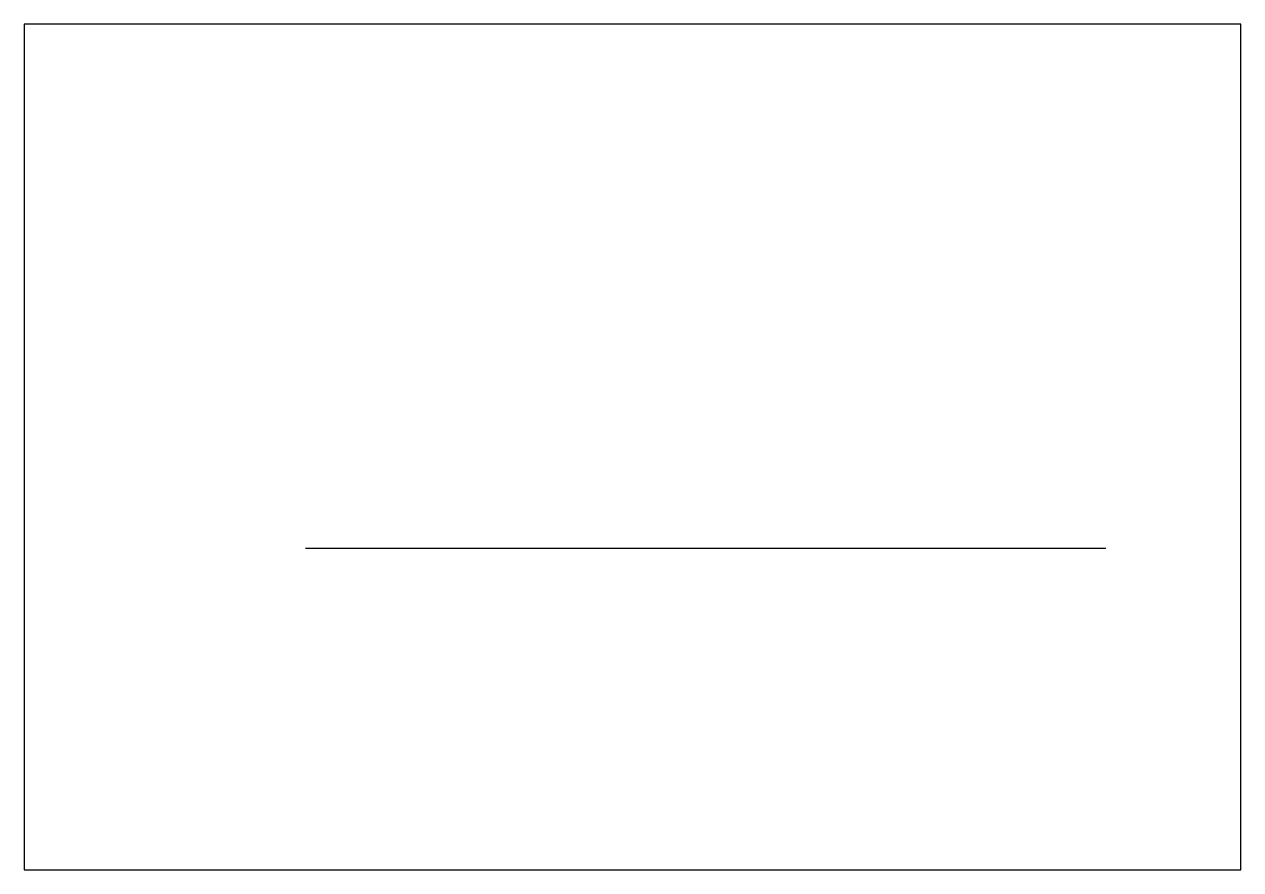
# Model space of a CAD drawing. Header units: centimetres. Extents: x -4.6 to 4.58, y -3.2 to 3.18.
import ezdxf

# ---------------------------------------------------------------- set-up
doc = ezdxf.new("R2010")
doc.units = ezdxf.units.CM
doc.header["$MEASUREMENT"] = 0
doc.layers.add('Camada 1', color=7, linetype='Continuous')

msp = doc.modelspace()

# ---------------------------------------------------------------- linework, layer by layer
at = {"layer": 'Camada 1', "lineweight": 25}
msp.add_lwpolyline([(-4.60027, -3.19536), (4.57887, -3.19536), (4.57887, 3.18422), (-4.60027, 3.18422), (-4.60027, -3.19536)], close=True, dxfattribs=at)
msp.add_open_spline([(-2.47942, -0.7691), (-2.47942, -0.7691), (3.56083, -0.7691), (3.56083, -0.7691)], degree=3, dxfattribs=at)

doc.saveas('drawing.dxf')
